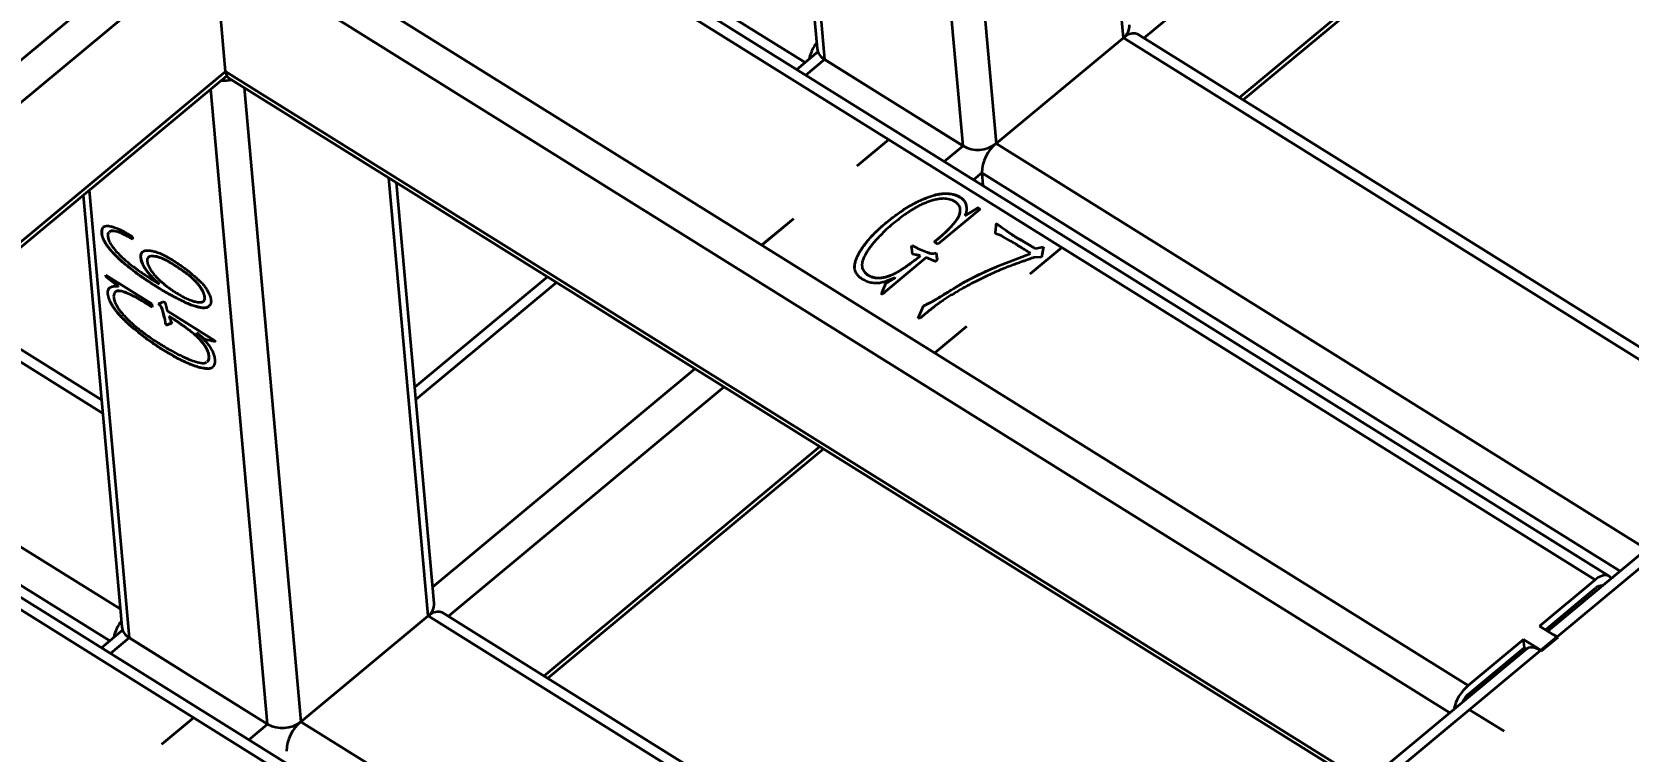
# Model space of a CAD drawing. Header units: millimetres. Extents: x 0 to 14850, y 0 to 10716.
# Drawn here: x 5433 to 7693, y 5154 to 6174 of the extents above; entities that cross this region are included whole.
import ezdxf

# ---------------------------------------------------------------- set-up
doc = ezdxf.new("R2010")
doc.units = ezdxf.units.MM
doc.header["$LTSCALE"] = 50
doc.layers.add('迈迪拼图', color=7, linetype='Continuous', lineweight=0)
doc.styles.add('SLDTEXTSTYLE4', font='SIMSUN.TTC')
doc.dimstyles.new('SLDDIMSTYLE0', dxfattribs={"dimtxt": 175, "dimasz": 175, "dimexe": 0, "dimexo": 0.0625, "dimgap": 43.75, "dimtad": 2, "dimlfac": 0.3, "dimrnd": 1e-09, "dimzin": 12, "dimdsep": 46, "dimtxsty": 'SLDTEXTSTYLE4', "dimsah": 1, "dimcen": 0.09, "dimadec": 0, "dimazin": 3, "dimtfac": 1, "dimtdec": 3, "dimtofl": 0, "dimtmove": 0, "dimatfit": 3, "dimfxl": 0, "dimfrac": 2, "dimtolj": 1, "dimtzin": 12, "dimarcsym": 0})

# ---------------------------------------------------------------- blocks, each defined once
blk = doc.blocks.new('_D')
at = {"layer": '迈迪拼图'}
for p, q in [((2446.4, 6897.1), (1201.3, 5860.7)), ((1235, 5888.8), (7482.3, 1989.1)), ((8693.7, 2997.4), (7448.5, 1961))]:
    blk.add_line(p, q, dxfattribs=at)
for points in [[(1235, 5888.8), (1349.4, 5785.7), (1377.9, 5831.4)], [(7482.3, 1989.1), (7367.9, 2092.3), (7339.4, 2046.6)]]:
    blk.add_solid(points, dxfattribs=at)
at = {"layer": '迈迪拼图', "insert": (4293.7, 4219.6), "char_height": 175, "attachment_point": 1, "rotation": 328.0268, "style": 'SLDTEXTSTYLE4'}
blk.add_mtext('2550', dxfattribs=at)

msp = doc.modelspace()

# ---------------------------------------------------------------- linework, layer by layer
at = {"color": 8, "linetype": 'Continuous', "lineweight": 35}
for p, q in [((6751.221, 6012.181), (6670.713, 6912.35)), ((6717.835, 6914.538), (6798.23, 6015.623)), ((6978.309, 6165.504), (6922.759, 6786.62)), ((6498.483, 6769.002), (6555.228, 6134.524)), ((7397.861, 6490.052), (7007.339, 6165.019)), ((6527.505, 6130.17), (6072.322, 6414.305)), ((7142.716, 6080.514), (7533.237, 6405.547)), ((5690.381, 6301.278), (4935.141, 5672.687)), ((7440.712, 5208.686), (5690.381, 6301.278)), ((7899.459, 5590.504), (6978.309, 6165.504)), ((6555.228, 6134.524), (6528.637, 6112.392)), ((5070.517, 5588.182), (5706.795, 6117.76)), ((5706.795, 6117.76), (7321.748, 5109.673)), ((5766.413, 5192.52), (5685.905, 6092.689)), ((5733.027, 6094.877), (5813.422, 5195.962)), ((6798.23, 6015.623), (7719.379, 5440.623)), ((6724.63, 5990.05), (6751.221, 6012.181)), ((6777.772, 5973.949), (6766.052, 5964.194)), ((7681.999, 5409.511), (6777.772, 5973.949)), ((5513.675, 5949.34), (5570.42, 5314.862)), ((5993.501, 5345.843), (5937.951, 5966.959)), ((6175.639, 5818.589), (5976.388, 5652.751)), ((5532.64, 5633.522), (5304.973, 5775.636)), ((6000.15, 5387.06), (6371.631, 5696.247)), ((6413.053, 5670.391), (6022.531, 5345.357)), ((5124.894, 5625.755), (5557.485, 5355.723)), ((5542.697, 5310.509), (5087.514, 5594.644)), ((6157.908, 5260.853), (6548.429, 5585.886)), ((7654.556, 5386.67), (7652.049, 5388.235)), ((6914.651, 4770.843), (5993.501, 5345.843)), ((5570.42, 5314.862), (5543.83, 5292.731)), ((7516.902, 5272.1), (7513.717, 5274.088)), ((7532.407, 5289.644), (7535.592, 5287.656)), ((5739.822, 5170.388), (5766.413, 5192.52)), ((5813.422, 5195.962), (6734.572, 4620.962))]:
    msp.add_line(p, q, dxfattribs=at)
at = {"color": 7, "linetype": 'Continuous', "lineweight": 35}
for p, q in [((6489.845, 6761.812), (6544.537, 6150.29)), ((7646.525, 5396.949), (5890.919, 6492.834)), ((7666.227, 5402.285), (5910.621, 6498.171)), ((4904.122, 5707.2), (5764.675, 6423.444)), ((7147.992, 6077.221), (7538.513, 6402.254)), ((5710.84, 6342.953), (7466.446, 5247.068)), ((5706.795, 6117.76), (5690.381, 6301.278)), ((6798.23, 6015.623), (6978.309, 6165.504)), ((7911.566, 5600.582), (6998.012, 6170.841)), ((6545.722, 6145.333), (6515.784, 6120.416)), ((6751.221, 6012.181), (6555.228, 6134.524)), ((6555.473, 6134.371), (6555.462, 6134.362)), ((6555.462, 6134.362), (6628.727, 6088.628)), ((6555.488, 6134.346), (6555.486, 6134.363)), ((5075.793, 5584.889), (5708.556, 6111.541)), ((5711.654, 6108.218), (7317.28, 5105.954)), ((8534.815, 6119.315), (7579.386, 5324.106)), ((8554.087, 6116.635), (7592.69, 5316.458)), ((6628.727, 6088.628), (6628.738, 6088.638)), ((6677.711, 6058.067), (6677.7, 6058.058)), ((6677.7, 6058.058), (6750.965, 6012.325)), ((6677.726, 6058.042), (6677.724, 6058.059)), ((6645.989, 6021.176), (6601.183, 5983.884)), ((6601.208, 5983.868), (6646.014, 6021.161)), ((6646.014, 6021.161), (6645.989, 6021.176)), ((6645.992, 6021.143), (6645.989, 6021.176)), ((6750.965, 6012.325), (6750.976, 6012.334)), ((6601.183, 5983.884), (6601.208, 5983.868)), ((6777.772, 5973.949), (6779.389, 5955.868)), ((6002.203, 5364.105), (5948.897, 5960.126)), ((5505.037, 5942.151), (5559.729, 5330.628)), ((6746.865, 5939.549), (6746.844, 5939.779)), ((6753.938, 5913.213), (6772.437, 5924.421)), ((6753.959, 5912.983), (6772.457, 5924.192)), ((6772.437, 5924.421), (6775.312, 5922.626)), ((6772.457, 5924.192), (6772.437, 5924.421)), ((6772.457, 5924.192), (6775.163, 5922.502)), ((6511.166, 5908.962), (6466.36, 5871.67)), ((6466.385, 5871.654), (6511.191, 5908.947)), ((6511.191, 5908.947), (6511.166, 5908.962)), ((6511.169, 5908.929), (6511.166, 5908.962)), ((6664.427, 5919.797), (6664.407, 5920.026)), ((6775.312, 5922.626), (6715.657, 5872.975)), ((6755.544, 5917.341), (6753.938, 5913.213)), ((6753.959, 5912.983), (6753.938, 5913.213)), ((6797.689, 5892.649), (6797.967, 5900.171)), ((6797.988, 5899.941), (6797.967, 5900.171)), ((6799.729, 5901.637), (6804.064, 5898.265)), ((6799.749, 5901.407), (6799.729, 5901.637)), ((6799.749, 5901.407), (6804.085, 5898.036)), ((5531.845, 5889.45), (5531.62, 5889.262)), ((5567.262, 5887.978), (5574.93, 5883.192)), ((5574.93, 5883.192), (5575.209, 5880.067)), ((6797.676, 5888.177), (6797.571, 5889.014)), ((6797.709, 5892.419), (6797.689, 5892.649)), ((6797.709, 5892.419), (6797.988, 5899.941)), ((6802.449, 5886.114), (6799.154, 5886.888)), ((6804.064, 5898.265), (6812.018, 5892.683)), ((6804.085, 5898.036), (6804.064, 5898.265)), ((6804.085, 5898.036), (6812.038, 5892.453)), ((6819.126, 5876.987), (6807.201, 5883.813)), ((6812.038, 5892.453), (6812.018, 5892.683)), ((6831.689, 5879.739), (6853.48, 5866.801)), ((6831.709, 5879.509), (6831.689, 5879.739)), ((6831.709, 5879.509), (6853.5, 5866.572)), ((6466.36, 5871.67), (6466.385, 5871.654)), ((6679.555, 5858.646), (6678.554, 5867.584)), ((6683.735, 5857.937), (6679.555, 5858.646)), ((6681.44, 5870.296), (6687.19, 5866.707)), ((6681.46, 5870.067), (6681.44, 5870.296)), ((6681.46, 5870.067), (6687.211, 5866.477)), ((6683.896, 5851.09), (6690.766, 5856.446)), ((6683.917, 5850.861), (6690.786, 5856.217)), ((6687.19, 5866.707), (6693.272, 5864.478)), ((6687.211, 5866.477), (6687.19, 5866.707)), ((6687.211, 5866.477), (6693.293, 5864.249)), ((6690.786, 5856.217), (6690.766, 5856.446)), ((6693.272, 5864.478), (6700.629, 5861.501)), ((6693.293, 5864.249), (6693.272, 5864.478)), ((6693.293, 5864.249), (6700.649, 5861.272)), ((6700.649, 5861.272), (6700.629, 5861.501)), ((6709.483, 5859.822), (6713.156, 5860.76)), ((6709.503, 5859.593), (6709.483, 5859.822)), ((6709.503, 5859.593), (6713.177, 5860.53)), ((6715.657, 5872.975), (6710.388, 5875.932)), ((6713.156, 5860.76), (6714.358, 5851.316)), ((6713.177, 5860.53), (6713.156, 5860.76)), ((6713.177, 5860.53), (6714.379, 5851.086)), ((6828.418, 5852.612), (6846.921, 5859.636)), ((6828.438, 5852.382), (6846.942, 5859.407)), ((6890.98, 5868.247), (6846.174, 5830.955)), ((6846.199, 5830.94), (6891.005, 5868.232)), ((6846.942, 5859.407), (6846.921, 5859.636)), ((6853.48, 5866.801), (6865.074, 5869.16)), ((6853.5, 5866.572), (6853.48, 5866.801)), ((6853.5, 5866.572), (6865.027, 5868.917)), ((6865.074, 5869.16), (6862.267, 5854.57)), ((6891.005, 5868.232), (6890.98, 5868.247)), ((6890.983, 5868.214), (6890.98, 5868.247)), ((5587.114, 5853.475), (5586.888, 5853.288)), ((5617.249, 5852.678), (5617.024, 5852.49)), ((6699.236, 5853.724), (6644.409, 5808.091)), ((6683.917, 5850.861), (6683.896, 5851.09)), ((6709.664, 5849.115), (6699.236, 5853.724)), ((6711.561, 5848.264), (6709.664, 5849.115)), ((6800.189, 5841.681), (6828.418, 5852.612)), ((6800.21, 5841.452), (6800.189, 5841.681)), ((6800.21, 5841.452), (6828.438, 5852.382)), ((6828.438, 5852.382), (6828.418, 5852.612)), ((6862.267, 5854.57), (6851.656, 5854.115)), ((5537.252, 5828.911), (5602.179, 5788.383)), ((5537.493, 5826.219), (5537.252, 5828.911)), ((5537.718, 5826.406), (5537.493, 5826.219)), ((5554.737, 5812.913), (5537.493, 5826.219)), ((5537.718, 5826.406), (5537.508, 5828.752)), ((5554.962, 5813.1), (5537.718, 5826.406)), ((5551.064, 5813.511), (5554.737, 5812.913)), ((5554.962, 5813.1), (5554.737, 5812.913)), ((5603.541, 5816.325), (5603.316, 5816.138)), ((5603.695, 5822.021), (5613.049, 5815.994)), ((5613.274, 5816.181), (5613.049, 5815.994)), ((6162.785, 5826.612), (5974.829, 5670.175)), ((6615.194, 5829.959), (6615.173, 5830.188)), ((6637.549, 5807.242), (6639.213, 5810.384)), ((6637.57, 5807.012), (6639.233, 5810.155)), ((6639.213, 5810.384), (6640.798, 5814.858)), ((6639.233, 5810.155), (6639.213, 5810.384)), ((6639.233, 5810.155), (6640.819, 5814.628)), ((6640.819, 5814.628), (6640.798, 5814.858)), ((6642.885, 5818.353), (6645.816, 5819.706)), ((6642.906, 5818.123), (6642.885, 5818.353)), ((6642.906, 5818.123), (6645.837, 5819.477)), ((6645.816, 5819.706), (6655.162, 5825.417)), ((6645.837, 5819.477), (6645.816, 5819.706)), ((6645.837, 5819.477), (6655.182, 5825.187)), ((6655.182, 5825.187), (6655.162, 5825.417)), ((6846.174, 5830.955), (6846.199, 5830.94)), ((5540.287, 5802.552), (5540.062, 5802.365)), ((5602.179, 5788.383), (5602.849, 5783.508)), ((5611.89, 5788.472), (5617.786, 5791.131)), ((5614.426, 5785.602), (5611.89, 5788.472)), ((5614.651, 5785.79), (5612.17, 5788.598)), ((5621.33, 5789.358), (5621.718, 5787.641)), ((5621.718, 5787.641), (5623.902, 5778.212)), ((5677.261, 5798.898), (5677.036, 5798.71)), ((6637.57, 5807.012), (6637.549, 5807.242)), ((6699.711, 5787.679), (6707.792, 5791.613)), ((6699.732, 5787.45), (6699.711, 5787.679)), ((6699.732, 5787.45), (6707.813, 5791.384)), ((6707.813, 5791.384), (6707.792, 5791.613)), ((5530.969, 5652.2), (5317.081, 5785.714)), ((5614.651, 5785.79), (5614.426, 5785.602)), ((5618.047, 5778.178), (5617.822, 5777.991)), ((5619.552, 5771.387), (5617.822, 5777.991)), ((5619.777, 5771.574), (5618.047, 5778.178)), ((5619.777, 5771.574), (5619.552, 5771.387)), ((5621.143, 5765.969), (5619.552, 5771.387)), ((5621.368, 5766.156), (5619.777, 5771.574)), ((5621.368, 5766.156), (5621.143, 5765.969)), ((5621.624, 5760.584), (5621.143, 5765.969)), ((5621.849, 5760.772), (5621.368, 5766.156)), ((5623.902, 5778.212), (5683.575, 5740.963)), ((5626.606, 5770.921), (5626.381, 5770.733)), ((5633.608, 5766.003), (5626.381, 5770.733)), ((5633.833, 5766.19), (5626.606, 5770.921)), ((5628.968, 5764.662), (5630.629, 5761.083)), ((5633.833, 5766.19), (5633.608, 5766.003)), ((6687.503, 5767.746), (6695.458, 5785.536)), ((6690.052, 5767.438), (6687.503, 5767.746)), ((6687.62, 5767.732), (6695.479, 5785.306)), ((6699.511, 5775.31), (6690.052, 5767.438)), ((6695.479, 5785.306), (6695.458, 5785.536)), ((6784.071, 4518.547), (4816.057, 5747.021)), ((5621.849, 5760.772), (5621.624, 5760.584)), ((5630.629, 5761.083), (5624.979, 5758.679)), ((5625.204, 5758.866), (5624.979, 5758.679)), ((5630.593, 5761.16), (5625.204, 5758.866)), ((5666.319, 5746.978), (5666.094, 5746.791)), ((5674.839, 5740.077), (5666.094, 5746.791)), ((5675.064, 5740.264), (5666.319, 5746.978)), ((6756.157, 5756.033), (6711.351, 5718.741)), ((6711.376, 5718.726), (6756.182, 5756.018)), ((6756.182, 5756.018), (6756.157, 5756.033)), ((6756.16, 5756), (6756.157, 5756.033)), ((6771.473, 4508.775), (4796.355, 5741.684)), ((5596.308, 5737.925), (5596.083, 5737.738)), ((5675.064, 5740.264), (5674.839, 5740.077)), ((5677.28, 5737.894), (5674.839, 5740.077)), ((5677.505, 5738.081), (5675.064, 5740.264)), ((5677.505, 5738.081), (5677.28, 5737.894)), ((5680.989, 5736.973), (5680.764, 5736.786)), ((5684.665, 5736.265), (5680.764, 5736.786)), ((5684.89, 5736.453), (5680.989, 5736.973)), ((5684.89, 5736.453), (5684.665, 5736.265)), ((5687.688, 5735.446), (5684.665, 5736.265)), ((5687.913, 5735.633), (5684.89, 5736.453)), ((5687.913, 5735.633), (5687.688, 5735.446)), ((5683.594, 5713.097), (5683.369, 5712.909)), ((6711.351, 5718.741), (6711.376, 5718.726)), ((6163.184, 5257.559), (6553.705, 5582.592)), ((7646.525, 5396.949), (7567.74, 5331.376)), ((7576.201, 5326.094), (7647.551, 5385.479)), ((5813.422, 5195.962), (5993.501, 5345.843)), ((6926.759, 4780.92), (6013.204, 5351.18)), ((5560.914, 5325.671), (5530.976, 5300.754)), ((5766.413, 5192.52), (5570.42, 5314.862)), ((5570.665, 5314.71), (5570.654, 5314.7)), ((5570.654, 5314.7), (5643.919, 5268.967)), ((5570.68, 5314.684), (5570.678, 5314.702)), ((7545.231, 5312.641), (7466.446, 5247.068)), ((7545.231, 5312.641), (7569.73, 5297.348)), ((7546.256, 5301.171), (7545.231, 5312.641)), ((7592.24, 5316.083), (7567.74, 5331.376)), ((7569.73, 5297.348), (7592.24, 5316.083)), ((7570.504, 5296.209), (7593.915, 5315.693)), ((7592.388, 5314.422), (7592.24, 5316.083)), ((7593.915, 5315.693), (7592.69, 5316.458)), ((7550.007, 5299.654), (6689.454, 4583.41)), ((7569.279, 5296.973), (6708.726, 4580.73)), ((7467.472, 5235.598), (7546.256, 5301.171)), ((7546.256, 5301.171), (7549.441, 5299.183)), ((7569.279, 5296.973), (7570.504, 5296.209)), ((7569.792, 5296.653), (7569.73, 5297.348)), ((5643.919, 5268.967), (5643.93, 5268.976)), ((5692.904, 5238.406), (5692.892, 5238.397)), ((5692.892, 5238.397), (5766.157, 5192.663)), ((5692.918, 5238.381), (5692.916, 5238.398)), ((5661.181, 5201.514), (5616.375, 5164.222)), ((5616.4, 5164.207), (5661.206, 5201.499)), ((5661.206, 5201.499), (5661.181, 5201.514)), ((5661.184, 5201.481), (5661.181, 5201.514)), ((7468.691, 5212.896), (7468.669, 5212.878)), ((7468.669, 5212.878), (7517.434, 5182.437)), ((7517.457, 5182.456), (7468.691, 5212.896)), ((7468.694, 5212.862), (7468.691, 5212.896)), ((5766.157, 5192.663), (5766.168, 5192.673)), ((7517.434, 5182.437), (7517.457, 5182.456)), ((5616.375, 5164.222), (5616.4, 5164.207))]:
    msp.add_line(p, q, dxfattribs=at)
at = {"color": 7, "linetype": 'Continuous', "lineweight": 35, "flags": 128}
for points in [[(6978.309, 6165.504), (6982.74, 6168.719), (6987.08, 6170.928), (6991.161, 6172.047), (6994.827, 6172.033), (6997.937, 6170.887), (6998.012, 6170.841)], [(7669.325, 5398.963), (7668.588, 5400.097), (7666.153, 5402.331), (7663.043, 5403.478), (7659.377, 5403.491), (7655.295, 5402.372), (7650.956, 5400.163), (7646.525, 5396.949)], [(5993.501, 5345.843), (5997.932, 5349.057), (6002.272, 5351.266), (6006.353, 5352.386), (6010.019, 5352.372), (6013.129, 5351.226), (6013.204, 5351.18)], [(7592.69, 5316.458), (7588.854, 5318.581), (7586.769, 5319.498)], [(7550.007, 5299.654), (7550.215, 5299.821), (7552.463, 5301.035), (7555.183, 5301.575), (7558.307, 5301.427), (7561.756, 5300.594), (7565.444, 5299.097), (7569.279, 5296.973)]]:
    msp.add_lwpolyline(points, dxfattribs=at)
at = {"color": 7, "linetype": 'Continuous', "lineweight": 35}
for centre, radius, start, end in [((6965.582, 6182.773), 21.452, 306.390451, 2.65515), ((6590.402, 6123.247), 58.328, 143.004415, 168.412351), ((6565.533, 6153.02), 21.173, 187.408317, 240.874839), ((5704.938, 6150.331), 45.668, 264.48199, 283.246038), ((5718.721, 6117.825), 11.926, 180.31537, 233.661139), ((6772.151, 6049.063), 42.407, 240.426112, 307.950004), ((6833.41, 5972.495), 55.657, 129.203712, 178.503406), ((7654.684, 5379.217), 9.492, 77.518519, 138.721875), ((5980.774, 5363.111), 21.452, 306.390451, 2.65515), ((5605.594, 5303.586), 58.328, 143.004415, 168.412351), ((5580.726, 5333.358), 21.173, 187.408317, 240.874839), ((7505.284, 5201.236), 60.075, 130.277976, 168.240458), ((7487.839, 5212.019), 31.158, 130.819744, 157.470445), ((5787.343, 5229.402), 42.407, 240.426112, 307.950004), ((5848.602, 5152.833), 55.657, 129.203712, 178.503406)]:
    msp.add_arc(centre, radius, start, end, dxfattribs=at)
for points, knots in [([(6741.031, 5932.148), (6739.904, 5932.851), (6737.716, 5934.214), (6733.987, 5935.764), (6730.031, 5936.781), (6725.843, 5937.379), (6721.33, 5937.407), (6716.484, 5936.89), (6711.304, 5935.771), (6705.868, 5934.186), (6700.34, 5932.197), (6694.858, 5929.991), (6689.626, 5927.479), (6683.002, 5923.912), (6675.286, 5919.295), (6666.962, 5913.427), (6659.212, 5907.566), (6654.338, 5903.557), (6651.908, 5901.557)], [0, 0, 0, 0, 0.04295326, 0.0833737, 0.12325754, 0.16289483, 0.20439474, 0.24981156, 0.29920065, 0.35380566, 0.41125391, 0.46874835, 0.52579884, 0.58290836, 0.69435175, 0.79876645, 0.89966587, 1, 1, 1, 1]), ([(6664.407, 5920.026), (6667.421, 5921.984), (6673.635, 5926.019), (6681.971, 5930.688), (6689.046, 5934.285), (6694.549, 5936.816), (6700.229, 5939.044), (6705.921, 5941.029), (6711.434, 5942.708), (6716.654, 5943.907), (6721.47, 5944.598), (6725.855, 5944.823), (6729.749, 5944.681), (6733.162, 5944.447), (6736.061, 5943.984), (6739.273, 5943.195), (6742.864, 5941.799), (6745.491, 5940.466), (6746.844, 5939.779)], [0, 0, 0, 0, 0.1268755, 0.26150967, 0.33022947, 0.39832941, 0.46635617, 0.53369075, 0.59775723, 0.65546735, 0.70742019, 0.75440679, 0.79664377, 0.83377544, 0.86579922, 0.89355325, 0.94516293, 1, 1, 1, 1]), ([(6664.427, 5919.797), (6667.442, 5921.755), (6673.656, 5925.79), (6681.992, 5930.459), (6689.067, 5934.055), (6694.569, 5936.587), (6700.25, 5938.815), (6705.942, 5940.799), (6711.455, 5942.479), (6716.675, 5943.677), (6721.491, 5944.369), (6725.876, 5944.594), (6729.769, 5944.452), (6733.183, 5944.217), (6736.081, 5943.755), (6739.293, 5942.966), (6742.884, 5941.57), (6745.511, 5940.236), (6746.865, 5939.549)], [0, 0, 0, 0, 0.1268755, 0.26150967, 0.33022947, 0.39832941, 0.46635617, 0.53369075, 0.59775723, 0.65546735, 0.70742019, 0.75440679, 0.79664377, 0.83377544, 0.86579922, 0.89355325, 0.94516293, 1, 1, 1, 1]), ([(6710.388, 5875.932), (6711.42, 5876.792), (6713.657, 5878.658), (6717.189, 5881.568), (6720.847, 5884.733), (6723.961, 5887.463), (6726.472, 5889.837), (6728.567, 5891.887), (6730.858, 5894.238), (6734.192, 5897.558), (6737.954, 5901.703), (6741.929, 5906.469), (6744.823, 5911.241), (6746.451, 5915.31), (6747.249, 5918.594), (6747.411, 5920.924), (6747.276, 5923.093), (6746.566, 5925.784), (6744.679, 5928.97), (6742.27, 5931.069), (6741.031, 5932.148)], [0, 0, 0, 0, 0.05137699, 0.11140695, 0.17469102, 0.23746232, 0.27106228, 0.30959669, 0.35253922, 0.40091682, 0.4948374, 0.57650515, 0.65226688, 0.7306303, 0.76933133, 0.80506167, 0.8383336, 0.87002528, 0.93317981, 1, 1, 1, 1]), ([(6746.844, 5939.779), (6747.612, 5939.278), (6749.11, 5938.302), (6750.987, 5936.625), (6752.575, 5934.879), (6754.309, 5932.389), (6755.645, 5928.874), (6756.132, 5925.173), (6756.006, 5922.244), (6755.996, 5920.324), (6755.812, 5918.725), (6755.626, 5917.767), (6755.544, 5917.341)], [0, 0, 0, 0, 0.09357054, 0.1825143, 0.2690925, 0.35430461, 0.52846014, 0.71500003, 0.80627002, 0.88354456, 0.94813655, 1, 1, 1, 1]), ([(6746.865, 5939.549), (6749.009, 5937.932), (6753.3, 5934.695), (6755.628, 5929.605), (6755.763, 5926.672), (6755.792, 5926.029)], [0, 0, 0, 0, 0.43825618, 0.87688496, 1, 1, 1, 1]), ([(6611.538, 5821.578), (6609.89, 5822.504), (6606.606, 5824.351), (6602.834, 5827.936), (6599.991, 5831.834), (6598.441, 5835.329), (6597.814, 5838.277), (6597.645, 5840.686), (6597.811, 5843.291), (6598.317, 5846.099), (6599.144, 5849.11), (6600.315, 5852.366), (6601.8, 5855.869), (6603.705, 5859.596), (6605.841, 5863.512), (6608.471, 5867.546), (6611.414, 5871.697), (6615.767, 5877.252), (6621.369, 5883.856), (6628.654, 5891.191), (6636.345, 5898.264), (6644.748, 5905.457), (6654.058, 5912.878), (6660.905, 5917.608), (6664.407, 5920.026)], [0, 0, 0, 0, 0.0403002, 0.08035589, 0.1194723, 0.15735705, 0.17675854, 0.19754225, 0.22012137, 0.24424942, 0.27049177, 0.29895608, 0.33040396, 0.36410791, 0.40024635, 0.43762732, 0.47738624, 0.51863216, 0.59947935, 0.67349709, 0.74692892, 0.82693022, 0.91150208, 1, 1, 1, 1]), ([(6597.774, 5839.318), (6597.902, 5841.702), (6598.204, 5847.306), (6601.82, 5855.924), (6606.756, 5865.055), (6615.209, 5876.705), (6627.716, 5890.489), (6645, 5905.867), (6657.952, 5915.154), (6664.427, 5919.797)], [0, 0, 0, 0, 0.07598051, 0.17860646, 0.2812826, 0.38397374, 0.58926835, 0.79465037, 1, 1, 1, 1]), ([(6651.908, 5901.557), (6648.763, 5898.862), (6642.25, 5893.28), (6634.741, 5885.854), (6628.878, 5879.716), (6624.878, 5875.207), (6621.327, 5870.871), (6618.314, 5866.707), (6615.749, 5862.786), (6613.447, 5859.232), (6611.693, 5855.983), (6610.278, 5853.061), (6609.283, 5850.374), (6608.466, 5847.884), (6608.162, 5845.528), (6608.049, 5842.676), (6608.44, 5839.423), (6609.737, 5835.899), (6611.912, 5832.752), (6614.065, 5831.059), (6615.173, 5830.188)], [0, 0, 0, 0, 0.12772602, 0.26455709, 0.33323675, 0.39828192, 0.45892292, 0.51622175, 0.56913463, 0.61693323, 0.65912117, 0.6964719, 0.73007193, 0.76120722, 0.79039145, 0.81747753, 0.86728566, 0.91198502, 0.95473253, 1, 1, 1, 1]), ([(6710.409, 5875.702), (6715.443, 5879.88), (6725.511, 5888.234), (6736.643, 5899.554), (6744.082, 5909.189), (6747.201, 5915.957), (6747.213, 5920.142), (6747.218, 5921.626)], [0, 0, 0, 0, 0.3055083, 0.61096709, 0.76360374, 0.91617318, 1, 1, 1, 1]), ([(6797.967, 5900.171), (6798.015, 5900.487), (6798.088, 5900.971), (6798.292, 5901.658), (6799.041, 5901.838), (6799.462, 5901.715), (6799.729, 5901.637)], [0, 0, 0, 0, 0.394239522, 0.603420152, 0.748290087, 1, 1, 1, 1]), ([(6797.988, 5899.941), (6798.036, 5900.258), (6798.109, 5900.742), (6798.312, 5901.429), (6799.062, 5901.608), (6799.482, 5901.485), (6799.749, 5901.407)], [0, 0, 0, 0, 0.394239522, 0.603420152, 0.748290087, 1, 1, 1, 1]), ([(5531.62, 5889.262), (5531.619, 5890.357), (5531.616, 5892.425), (5532.224, 5894.895), (5533.157, 5896.759), (5534.625, 5897.78), (5536.303, 5898.254), (5537.824, 5898.709), (5539.395, 5898.833), (5540.949, 5898.824), (5542.699, 5898.527), (5544.688, 5898.081), (5547.048, 5897.345), (5549.637, 5896.444), (5552.25, 5895.482), (5554.68, 5894.534), (5556.828, 5893.633), (5559.428, 5892.457), (5562.863, 5890.682), (5565.712, 5888.931), (5567.262, 5887.978)], [0, 0, 0, 0, 0.07544704, 0.14257396, 0.20257603, 0.25720459, 0.30816371, 0.3550904, 0.39674617, 0.43532731, 0.47497075, 0.52048727, 0.57245558, 0.63126868, 0.68967415, 0.74176225, 0.7875688, 0.82643829, 0.90554812, 1, 1, 1, 1]), ([(5603.316, 5816.138), (5601.62, 5817.234), (5598.43, 5819.297), (5593.941, 5822.259), (5590.065, 5824.845), (5585.602, 5827.986), (5580.108, 5832.005), (5573.378, 5837.116), (5566.605, 5842.449), (5561.142, 5847.013), (5556.94, 5850.794), (5553.711, 5853.868), (5550.367, 5857.311), (5546.908, 5860.899), (5543.627, 5864.643), (5540.634, 5868.332), (5538.063, 5871.918), (5535.844, 5875.422), (5534.093, 5878.907), (5532.763, 5882.407), (5531.922, 5885.917), (5531.723, 5888.119), (5531.62, 5889.262)], [0, 0, 0, 0, 0.06057988, 0.11397909, 0.16020719, 0.19889158, 0.27311004, 0.35623968, 0.43945771, 0.51587145, 0.55323532, 0.59318539, 0.63562756, 0.68070075, 0.72536629, 0.76652792, 0.80547334, 0.84218112, 0.87821341, 0.91598541, 0.9563641, 1, 1, 1, 1]), ([(5531.845, 5889.45), (5531.776, 5891.347), (5531.684, 5893.896), (5532.865, 5895.282), (5533.168, 5895.637)], [0, 0, 0, 0, 0.74433226, 1, 1, 1, 1]), ([(5603.541, 5816.325), (5601.845, 5817.421), (5598.655, 5819.484), (5594.167, 5822.446), (5590.29, 5825.032), (5585.827, 5828.173), (5580.333, 5832.192), (5573.603, 5837.304), (5566.83, 5842.637), (5561.367, 5847.2), (5557.165, 5850.982), (5553.937, 5854.055), (5550.592, 5857.498), (5547.133, 5861.087), (5543.852, 5864.83), (5540.859, 5868.52), (5538.289, 5872.106), (5536.069, 5875.609), (5534.318, 5879.094), (5532.988, 5882.594), (5532.147, 5886.104), (5531.948, 5888.306), (5531.845, 5889.45)], [0, 0, 0, 0, 0.06057988, 0.11397909, 0.16020719, 0.19889158, 0.27311004, 0.35623968, 0.43945771, 0.51587145, 0.55323532, 0.59318539, 0.63562756, 0.68070075, 0.72536629, 0.76652792, 0.80547334, 0.84218112, 0.87821341, 0.91598541, 0.9563641, 1, 1, 1, 1]), ([(5541.403, 5888.994), (5541.14, 5888.778), (5539.949, 5887.796), (5539.901, 5883.914), (5541.103, 5878.318), (5544.298, 5871.894), (5549.061, 5865.943), (5554.845, 5859.308), (5562.018, 5852.433), (5573.025, 5843.168), (5586.995, 5832.871), (5598.128, 5825.638), (5603.695, 5822.021)], [0, 0, 0, 0, 0.01972911, 0.08946072, 0.15936776, 0.22890779, 0.29893634, 0.36904352, 0.47414471, 0.57931273, 0.78964012, 1, 1, 1, 1]), ([(5575.209, 5880.067), (5571.982, 5881.718), (5565.53, 5885.02), (5555.779, 5889.985), (5548.311, 5891.619), (5543.577, 5891.413), (5542.407, 5890.043), (5542.031, 5889.602)], [0, 0, 0, 0, 0.26150768, 0.52289456, 0.78368205, 0.93040365, 1, 1, 1, 1]), ([(5575.434, 5880.254), (5572.207, 5881.906), (5565.755, 5885.208), (5556.004, 5890.172), (5548.537, 5891.807), (5543.802, 5891.6), (5542.633, 5890.23), (5542.256, 5889.79)], [0, 0, 0, 0, 0.26150768, 0.52289456, 0.78368205, 0.93040365, 1, 1, 1, 1]), ([(6797.734, 5887.775), (6797.629, 5887.971), (6797.357, 5888.48), (6797.368, 5889.528), (6797.386, 5890.949), (6797.58, 5892.039), (6797.689, 5892.649)], [0, 0, 0, 0, 0.13050209, 0.33666025, 0.62890443, 1, 1, 1, 1]), ([(6797.416, 5890.253), (6797.422, 5890.366), (6797.472, 5891.087), (6797.601, 5891.81), (6797.709, 5892.419)], [0.56, 0.56, 0.56, 0.56, 0.628904427, 1, 1, 1, 1]), ([(6799.154, 5886.888), (6798.813, 5887.019), (6798.241, 5887.237), (6797.88, 5887.62), (6797.734, 5887.775)], [0, 0, 0, 0, 0.59771205, 1, 1, 1, 1]), ([(6807.201, 5883.813), (6806.344, 5884.33), (6804.874, 5885.218), (6803.163, 5885.85), (6802.449, 5886.114)], [0, 0, 0, 0, 0.5823994, 1, 1, 1, 1]), ([(6812.018, 5892.683), (6813.864, 5891.342), (6817.365, 5888.798), (6822.509, 5885.304), (6827.187, 5882.298), (6830.262, 5880.55), (6831.689, 5879.739)], [0, 0, 0, 0, 0.29488248, 0.55938563, 0.79549287, 1, 1, 1, 1]), ([(6812.038, 5892.453), (6813.884, 5891.112), (6817.385, 5888.568), (6822.53, 5885.074), (6827.208, 5882.068), (6830.282, 5880.32), (6831.709, 5879.509)], [0, 0, 0, 0, 0.29488248, 0.55938563, 0.79549287, 1, 1, 1, 1]), ([(5586.888, 5853.288), (5586.828, 5854.597), (5586.714, 5857.085), (5587.492, 5860.107), (5589.32, 5862.199), (5591.596, 5863.301), (5593.904, 5863.886), (5596.048, 5864.041), (5598.496, 5863.97), (5602.193, 5863.534), (5607.286, 5862.374), (5612.794, 5860.395), (5617.506, 5858.211), (5621.315, 5856.327), (5625.406, 5854.035), (5631.145, 5850.605), (5638.334, 5846.044), (5644.074, 5842.114), (5646.881, 5840.192)], [0, 0, 0, 0, 0.05681621, 0.10791822, 0.16114443, 0.22286551, 0.25764914, 0.29508594, 0.33506847, 0.37883962, 0.46959613, 0.56215881, 0.61071178, 0.6617366, 0.7161831, 0.77377262, 0.88936728, 1, 1, 1, 1]), ([(5587.114, 5853.475), (5586.966, 5855.475), (5586.749, 5858.426), (5588.091, 5859.99), (5588.524, 5860.494)], [0, 0, 0, 0, 0.677744733, 1, 1, 1, 1]), ([(5617.024, 5852.49), (5614.892, 5853.247), (5610.655, 5854.749), (5605.809, 5855.591), (5602.387, 5855.708), (5600.179, 5855.577), (5598.482, 5854.988), (5597.184, 5854.123), (5596.311, 5852.941), (5595.738, 5851.562), (5595.552, 5849.89), (5595.655, 5848.632), (5595.707, 5848.003)], [0, 0, 0, 0, 0.20760949, 0.41251734, 0.5094188, 0.59716945, 0.67644568, 0.74802617, 0.8141024, 0.87719158, 0.93851536, 1, 1, 1, 1]), ([(5617.249, 5852.678), (5614.37, 5853.675), (5608.614, 5855.668), (5602.366, 5856.006), (5598.703, 5855.56), (5598.016, 5854.622), (5597.961, 5854.546)], [0, 0, 0, 0, 0.38937381, 0.77856373, 0.98220286, 1, 1, 1, 1]), ([(6678.554, 5867.584), (6678.406, 5868.091), (6678.183, 5868.854), (6678.509, 5869.92), (6679.295, 5870.23), (6679.913, 5870.47), (6680.673, 5870.478), (6681.157, 5870.363), (6681.44, 5870.296)], [0, 0, 0, 0, 0.35048388, 0.52708431, 0.64707983, 0.75078317, 0.85477418, 1, 1, 1, 1]), ([(6678.366, 5868.413), (6678.352, 5868.473), (6678.298, 5868.702), (6678.36, 5869.103), (6678.546, 5869.647), (6679.22, 5869.973), (6679.924, 5870.251), (6680.735, 5870.24), (6681.218, 5870.125), (6681.46, 5870.067)], [0, 0, 0, 0, 0.05326978, 0.20253411, 0.34798941, 0.50864708, 0.67302888, 0.83636909, 1, 1, 1, 1]), ([(6690.766, 5856.446), (6689.925, 5856.647), (6688.414, 5857.007), (6686.372, 5857.402), (6684.886, 5857.734), (6684.059, 5857.88), (6683.735, 5857.937)], [0, 0, 0, 0, 0.36279874, 0.65247481, 0.86399134, 1, 1, 1, 1]), ([(6700.629, 5861.501), (6701.135, 5861.28), (6702.467, 5860.699), (6704.841, 5860.137), (6707.288, 5859.565), (6708.866, 5859.75), (6709.483, 5859.822)], [0, 0, 0, 0, 0.1914671, 0.50341413, 0.80585116, 1, 1, 1, 1]), ([(6700.649, 5861.272), (6701.156, 5861.051), (6702.488, 5860.469), (6704.861, 5859.908), (6707.309, 5859.336), (6708.886, 5859.52), (6709.503, 5859.593)], [0, 0, 0, 0, 0.1914671, 0.50341413, 0.80585116, 1, 1, 1, 1]), ([(6846.921, 5859.636), (6845.253, 5860.712), (6842.056, 5862.773), (6837.465, 5865.691), (6833.28, 5868.292), (6829.579, 5870.606), (6826.333, 5872.627), (6823.561, 5874.37), (6821.217, 5875.798), (6819.766, 5876.623), (6819.126, 5876.987)], [0, 0, 0, 0, 0.18263388, 0.34993035, 0.49934346, 0.63343215, 0.74964235, 0.84925108, 0.93354508, 1, 1, 1, 1]), ([(5613.049, 5815.994), (5611.327, 5817.593), (5608.216, 5820.482), (5603.906, 5824.623), (5600.212, 5828.589), (5596.736, 5832.646), (5593.511, 5837.177), (5591.072, 5841.223), (5589.307, 5844.703), (5588.299, 5847.47), (5587.398, 5850.399), (5587.064, 5852.296), (5586.888, 5853.288)], [0, 0, 0, 0, 0.146373555, 0.264572102, 0.369373148, 0.476320974, 0.587510879, 0.707981416, 0.772647782, 0.842123793, 0.917418966, 1, 1, 1, 1]), ([(5613.274, 5816.181), (5611.552, 5817.78), (5608.441, 5820.67), (5604.131, 5824.811), (5600.437, 5828.776), (5596.961, 5832.833), (5593.736, 5837.364), (5591.297, 5841.411), (5589.532, 5844.891), (5588.524, 5847.657), (5587.623, 5850.586), (5587.289, 5852.483), (5587.114, 5853.475)], [0, 0, 0, 0, 0.146373555, 0.264572102, 0.369373148, 0.476320974, 0.587510879, 0.707981416, 0.772647782, 0.842123793, 0.917418966, 1, 1, 1, 1]), ([(5595.707, 5848.003), (5595.903, 5847.153), (5596.298, 5845.442), (5597.371, 5842.661), (5598.837, 5839.735), (5601.223, 5835.759), (5604.603, 5831.01), (5608.351, 5826.563), (5611.606, 5823.341), (5614.365, 5820.713), (5617.524, 5817.996), (5621.031, 5815.068), (5624.868, 5812.09), (5628.997, 5809.07), (5633.393, 5806.084), (5636.406, 5804.164), (5637.958, 5803.175)], [0, 0, 0, 0, 0.05024828, 0.1011799, 0.15275603, 0.20743151, 0.31473057, 0.4129853, 0.46392194, 0.5212138, 0.58599452, 0.65733684, 0.73510874, 0.81801555, 0.9062259, 1, 1, 1, 1]), ([(5677.036, 5798.71), (5676.88, 5799.578), (5676.567, 5801.316), (5675.451, 5804.263), (5673.838, 5807.408), (5671.791, 5810.704), (5669.445, 5814.038), (5666.825, 5817.276), (5664.018, 5820.363), (5659.954, 5824.273), (5654.446, 5828.997), (5647.422, 5834.075), (5640.08, 5839.092), (5632.537, 5844.131), (5624.759, 5848.91), (5619.65, 5851.275), (5617.024, 5852.49)], [0, 0, 0, 0, 0.03875383, 0.07767505, 0.11890527, 0.1626867, 0.20806601, 0.25319468, 0.29840604, 0.34440896, 0.4408668, 0.5453799, 0.65506419, 0.76614316, 0.87979486, 1, 1, 1, 1]), ([(5677.261, 5798.898), (5677.105, 5799.765), (5676.792, 5801.503), (5675.676, 5804.451), (5674.063, 5807.596), (5672.016, 5810.892), (5669.67, 5814.226), (5667.05, 5817.463), (5664.243, 5820.55), (5660.179, 5824.46), (5654.671, 5829.184), (5647.647, 5834.262), (5640.305, 5839.279), (5632.762, 5844.319), (5624.984, 5849.097), (5619.875, 5851.462), (5617.249, 5852.678)], [0, 0, 0, 0, 0.03875383, 0.07767505, 0.11890527, 0.1626867, 0.20806601, 0.25319468, 0.29840604, 0.34440896, 0.4408668, 0.5453799, 0.65506419, 0.76614316, 0.87979486, 1, 1, 1, 1]), ([(5646.881, 5840.192), (5648.346, 5839.08), (5651.384, 5836.774), (5656.081, 5832.977), (5661.082, 5828.78), (5666.218, 5824.348), (5671.137, 5819.873), (5675.384, 5815.335), (5678.793, 5810.951), (5681.204, 5806.805), (5682.888, 5803.165), (5684.28, 5799.995), (5685.273, 5797.352), (5685.588, 5795.866), (5685.729, 5795.198)], [0, 0, 0, 0, 0.09253422, 0.19191393, 0.29829382, 0.41179999, 0.52140916, 0.61651111, 0.70103706, 0.77753295, 0.84749941, 0.90715804, 0.95828574, 1, 1, 1, 1]), ([(6608.227, 5842.118), (6608.217, 5842.007), (6607.995, 5839.661), (6609.564, 5835.045), (6613.318, 5831.653), (6615.194, 5829.959)], [0, 0, 0, 0, 0.02429166, 0.51262625, 1, 1, 1, 1]), ([(6615.173, 5830.188), (6616.27, 5829.46), (6618.487, 5827.988), (6622.534, 5826.428), (6627.018, 5825.36), (6631.998, 5825.117), (6637.379, 5825.527), (6643.032, 5826.812), (6648.822, 5828.742), (6654.476, 5831.339), (6659.918, 5834.364), (6665.087, 5837.621), (6669.925, 5840.916), (6674.596, 5844.142), (6679.215, 5847.516), (6682.287, 5849.862), (6683.896, 5851.09)], [0, 0, 0, 0, 0.055928467, 0.112961375, 0.170790805, 0.230883143, 0.295405614, 0.367083072, 0.443442521, 0.523306907, 0.605293216, 0.68746741, 0.76684431, 0.841354643, 0.916892753, 1, 1, 1, 1]), ([(6615.194, 5829.959), (6616.291, 5829.23), (6618.507, 5827.759), (6622.555, 5826.198), (6627.038, 5825.13), (6632.019, 5824.888), (6637.4, 5825.298), (6643.053, 5826.583), (6648.842, 5828.513), (6654.496, 5831.109), (6659.938, 5834.135), (6665.108, 5837.391), (6669.945, 5840.687), (6674.616, 5843.912), (6679.236, 5847.287), (6682.308, 5849.632), (6683.917, 5850.861)], [0, 0, 0, 0, 0.055928467, 0.112961375, 0.170790805, 0.230883143, 0.295405614, 0.367083072, 0.443442521, 0.523306907, 0.605293216, 0.68746741, 0.76684431, 0.841354643, 0.916892753, 1, 1, 1, 1]), ([(6851.656, 5854.115), (6850.822, 5853.795), (6849.29, 5853.207), (6847.163, 5852.446), (6845.457, 5851.789), (6844.183, 5851.32), (6843.109, 5850.932), (6841.988, 5850.527), (6840.517, 5849.961), (6838.653, 5849.298), (6836.445, 5848.477), (6833.847, 5847.584), (6830.902, 5846.52), (6826.577, 5844.937), (6821.13, 5842.977), (6814.919, 5840.651), (6809.266, 5838.423), (6802.315, 5835.6), (6793.762, 5831.875), (6783.182, 5826.983), (6771.927, 5821.421), (6759.968, 5815.26), (6747.614, 5808.568), (6737.521, 5802.538), (6729.72, 5797.598), (6724.141, 5794.045), (6719.047, 5790.482), (6714.269, 5787.102), (6709.929, 5783.837), (6706.021, 5780.796), (6702.567, 5777.994), (6700.491, 5776.171), (6699.511, 5775.31)], [0, 0, 0, 0, 0.01508386, 0.02768174, 0.03793309, 0.04594048, 0.05053105, 0.05712343, 0.06595943, 0.07714237, 0.09032713, 0.10562025, 0.12315488, 0.14293202, 0.18307321, 0.22041902, 0.25463568, 0.28583141, 0.34759569, 0.41368956, 0.48575795, 0.56442857, 0.64713824, 0.73097713, 0.77216581, 0.8116825, 0.84892734, 0.88453041, 0.91770125, 0.94821059, 0.9755488, 1, 1, 1, 1]), ([(6707.792, 5791.613), (6709.35, 5792.54), (6712.668, 5794.516), (6717.877, 5797.752), (6723.764, 5801.319), (6729.936, 5805.205), (6736.041, 5808.977), (6741.555, 5812.398), (6746.293, 5815.248), (6750.48, 5817.76), (6754.786, 5820.179), (6759.863, 5822.81), (6765.91, 5825.897), (6772.756, 5829.268), (6779.885, 5832.742), (6786.976, 5835.957), (6793.644, 5838.983), (6798.056, 5840.802), (6800.189, 5841.681)], [0, 0, 0, 0, 0.05224267, 0.11132286, 0.17780527, 0.25113164, 0.32318671, 0.38572219, 0.43923257, 0.4828056, 0.52662484, 0.5805017, 0.64478315, 0.71865299, 0.79546657, 0.86789078, 0.93610306, 1, 1, 1, 1]), ([(6707.813, 5791.384), (6709.37, 5792.311), (6712.689, 5794.286), (6717.898, 5797.523), (6723.784, 5801.09), (6729.956, 5804.976), (6736.062, 5808.747), (6741.575, 5812.168), (6746.314, 5815.018), (6750.501, 5817.53), (6754.807, 5819.95), (6759.884, 5822.58), (6765.931, 5825.667), (6772.777, 5829.039), (6779.906, 5832.512), (6786.996, 5835.728), (6793.665, 5838.754), (6798.076, 5840.572), (6800.21, 5841.452)], [0, 0, 0, 0, 0.05224267, 0.11132286, 0.17780527, 0.25113164, 0.32318671, 0.38572219, 0.43923257, 0.4828056, 0.52662484, 0.5805017, 0.64478315, 0.71865299, 0.79546657, 0.86789078, 0.93610306, 1, 1, 1, 1]), ([(6714.358, 5851.316), (6714.328, 5850.896), (6714.271, 5850.097), (6713.449, 5849.123), (6712.567, 5848.393), (6711.842, 5848.3), (6711.561, 5848.264)], [0, 0, 0, 0, 0.31628752, 0.60162371, 0.84553076, 1, 1, 1, 1]), ([(5540.062, 5802.365), (5540.012, 5803.088), (5539.915, 5804.498), (5540.106, 5806.344), (5540.494, 5807.965), (5541.322, 5809.834), (5543.04, 5811.574), (5545.392, 5812.558), (5547.433, 5813.035), (5548.776, 5813.356), (5549.972, 5813.489), (5550.727, 5813.504), (5551.064, 5813.511)], [0, 0, 0, 0, 0.09357993, 0.18253261, 0.2691195, 0.35434016, 0.52851316, 0.7140203, 0.80625058, 0.88353287, 0.94813135, 1, 1, 1, 1]), ([(5540.287, 5802.552), (5540.228, 5804.694), (5540.128, 5808.289), (5542.048, 5810.013), (5542.824, 5810.71)], [0, 0, 0, 0, 0.59567465, 1, 1, 1, 1]), ([(5685.729, 5795.198), (5685.93, 5794.016), (5686.329, 5791.658), (5686.034, 5789.18), (5685.393, 5787.445), (5684.55, 5786.241), (5683.511, 5784.967), (5682.109, 5783.837), (5680.444, 5782.855), (5678.362, 5782.299), (5675.931, 5782.172), (5672.249, 5782.518), (5667.302, 5783.577), (5662.152, 5784.901), (5657.55, 5786.559), (5653.404, 5788.322), (5648.575, 5790.558), (5643.294, 5793.181), (5638.069, 5795.849), (5633.369, 5798.283), (5629.459, 5800.309), (5625.31, 5802.515), (5620.683, 5805.134), (5615.22, 5808.46), (5609.436, 5812.153), (5605.439, 5814.755), (5603.316, 5816.138)], [0, 0, 0, 0, 0.03534164, 0.07046294, 0.08937278, 0.11079538, 0.13538502, 0.16302673, 0.19257313, 0.22225781, 0.25379942, 0.2865429, 0.35364979, 0.41994659, 0.4560158, 0.49868086, 0.54771699, 0.60319688, 0.65818764, 0.70502547, 0.74444841, 0.77572535, 0.82933489, 0.88214143, 0.93738947, 1, 1, 1, 1]), ([(5681.603, 5783.771), (5681.386, 5783.592), (5680.108, 5782.541), (5675.999, 5782.179), (5669.359, 5783.298), (5661.793, 5785.149), (5651.038, 5789.471), (5637.18, 5796.62), (5620.527, 5805.19), (5609.203, 5812.613), (5603.541, 5816.325)], [0, 0, 0, 0, 0.01549456, 0.0910939, 0.19201978, 0.29305009, 0.39401389, 0.59601112, 0.79799314, 1, 1, 1, 1]), ([(6655.162, 5825.417), (6654.209, 5825.049), (6651.919, 5824.167), (6648.135, 5822.422), (6643.273, 5820.536), (6638.647, 5818.956), (6634.529, 5817.894), (6631.184, 5817.463), (6627.73, 5817.371), (6624.216, 5817.585), (6620.736, 5818.097), (6617.437, 5818.983), (6614.306, 5820.08), (6612.458, 5821.08), (6611.538, 5821.578)], [0, 0, 0, 0, 0.06693089, 0.16089457, 0.27731136, 0.40883181, 0.47853247, 0.54952248, 0.62185095, 0.69747018, 0.77465183, 0.84958552, 0.92512198, 1, 1, 1, 1]), ([(6640.798, 5814.858), (6641.021, 5815.567), (6641.415, 5816.821), (6642.44, 5817.889), (6642.885, 5818.353)], [0, 0, 0, 0, 0.56577634, 1, 1, 1, 1]), ([(6640.819, 5814.628), (6641.042, 5815.338), (6641.436, 5816.592), (6642.461, 5817.66), (6642.906, 5818.123)], [0, 0, 0, 0, 0.56577634, 1, 1, 1, 1]), ([(5596.083, 5737.738), (5593.182, 5739.9), (5587.206, 5744.353), (5579.693, 5750.366), (5573.576, 5755.579), (5569.008, 5759.683), (5564.539, 5763.945), (5560.24, 5768.3), (5556.261, 5772.59), (5552.741, 5776.691), (5549.788, 5780.55), (5547.377, 5784.133), (5545.471, 5787.375), (5543.891, 5790.224), (5542.701, 5792.692), (5541.599, 5795.486), (5540.72, 5798.707), (5540.285, 5801.125), (5540.062, 5802.365)], [0, 0, 0, 0, 0.12694167, 0.26146112, 0.33017597, 0.39827101, 0.46610463, 0.53343436, 0.59774158, 0.65544754, 0.70739664, 0.75437986, 0.79661379, 0.83374279, 0.86530277, 0.8930548, 0.94516688, 1, 1, 1, 1]), ([(5596.308, 5737.925), (5593.407, 5740.087), (5587.431, 5744.541), (5579.918, 5750.553), (5573.801, 5755.766), (5569.233, 5759.87), (5564.764, 5764.132), (5560.465, 5768.488), (5556.486, 5772.778), (5552.966, 5776.879), (5550.013, 5780.738), (5547.603, 5784.32), (5545.696, 5787.563), (5544.116, 5790.412), (5542.927, 5792.879), (5541.824, 5795.673), (5540.945, 5798.894), (5540.51, 5801.312), (5540.287, 5802.552)], [0, 0, 0, 0, 0.12694167, 0.26146112, 0.33017597, 0.39827101, 0.46610463, 0.53343436, 0.59774158, 0.65544754, 0.70739664, 0.75437986, 0.79661379, 0.83374279, 0.86530277, 0.8930548, 0.94516688, 1, 1, 1, 1]), ([(5602.849, 5783.508), (5601.725, 5784.209), (5599.288, 5785.729), (5595.464, 5788.129), (5591.398, 5790.611), (5587.92, 5792.647), (5584.988, 5794.315), (5582.501, 5795.665), (5579.688, 5797.219), (5575.705, 5799.28), (5570.881, 5801.784), (5565.586, 5804.107), (5560.76, 5805.773), (5557.172, 5806.287), (5554.455, 5806.448), (5552.779, 5806.154), (5551.336, 5805.672), (5549.886, 5804.56), (5548.619, 5802.486), (5548.418, 5800.126), (5548.315, 5798.908)], [0, 0, 0, 0, 0.05138787, 0.11143055, 0.17472802, 0.23753358, 0.27114065, 0.30968322, 0.35258372, 0.40102898, 0.49489622, 0.57669044, 0.65230007, 0.7309205, 0.7693376, 0.80507551, 0.83835449, 0.87048835, 0.93316566, 1, 1, 1, 1]), ([(5548.315, 5798.908), (5548.409, 5797.853), (5548.593, 5795.805), (5549.451, 5792.437), (5550.769, 5788.982), (5552.523, 5785.404), (5554.81, 5781.675), (5557.692, 5777.781), (5561.093, 5773.675), (5565, 5769.467), (5569.202, 5765.239), (5573.563, 5761.149), (5577.969, 5757.22), (5583.842, 5752.383), (5590.996, 5746.877), (5599.322, 5740.957), (5607.349, 5735.657), (5612.621, 5732.329), (5615.25, 5730.669)], [0, 0, 0, 0, 0.04294049, 0.08334892, 0.12364606, 0.16327157, 0.20475914, 0.249858, 0.29949009, 0.35407887, 0.41151004, 0.46882914, 0.52599314, 0.58308569, 0.69441988, 0.79884753, 0.8996957, 1, 1, 1, 1]), ([(5603.074, 5783.695), (5597.603, 5787.104), (5586.66, 5793.921), (5573.177, 5801.112), (5562.583, 5805.705), (5556.379, 5806.68), (5552.343, 5806.628), (5551.389, 5805.485), (5551.204, 5805.265)], [0, 0, 0, 0, 0.29314588, 0.58625943, 0.7328154, 0.8792008, 0.97667104, 1, 1, 1, 1]), ([(5617.786, 5791.131), (5618.091, 5791.18), (5618.671, 5791.274), (5619.766, 5790.766), (5620.723, 5790.167), (5621.16, 5789.584), (5621.33, 5789.358)], [0, 0, 0, 0, 0.31628752, 0.60162371, 0.84553076, 1, 1, 1, 1]), ([(5637.958, 5803.175), (5640.085, 5801.911), (5644.449, 5799.316), (5651.021, 5796.011), (5657.631, 5793.244), (5662.985, 5791.563), (5667.039, 5790.658), (5669.748, 5790.432), (5672.193, 5790.494), (5674.25, 5791.028), (5675.953, 5791.962), (5676.926, 5793.663), (5677.392, 5795.872), (5677.157, 5797.742), (5677.036, 5798.71)], [0, 0, 0, 0, 0.12405384, 0.25459867, 0.38951274, 0.52555988, 0.59272392, 0.65624433, 0.71697734, 0.7759209, 0.83225037, 0.88705789, 0.94148806, 1, 1, 1, 1]), ([(5676.038, 5792.287), (5676.059, 5792.298), (5676.923, 5792.741), (5677.589, 5794.921), (5677.37, 5797.573), (5677.261, 5798.898)], [0, 0, 0, 0, 0.01235544, 0.5065001, 1, 1, 1, 1]), ([(6644.409, 5808.091), (6643.782, 5807.563), (6642.603, 5806.573), (6640.919, 5805.234), (6639.499, 5804.105), (6638.372, 5803.205), (6637.455, 5802.524), (6636.82, 5802.148), (6636.407, 5801.803), (6635.772, 5802.007), (6636.41, 5803.215), (6636.527, 5804.479), (6636.929, 5806.023), (6637.377, 5806.904), (6637.549, 5807.242)], [0, 0, 0, 0, 0.1462321, 0.27484022, 0.38076245, 0.46652179, 0.53226776, 0.5754245, 0.60174705, 0.60971992, 0.67755963, 0.79996333, 0.92319514, 1, 1, 1, 1]), ([(6636.091, 5802.34), (6636.128, 5802.439), (6636.29, 5802.869), (6636.675, 5804.439), (6637.18, 5805.892), (6637.57, 5807.012)], [0, 0, 0, 0, 0.06392027, 0.27786225, 1, 1, 1, 1]), ([(6695.458, 5785.536), (6696.028, 5785.796), (6697.031, 5786.254), (6698.291, 5786.9), (6699.152, 5787.342), (6699.569, 5787.593), (6699.711, 5787.679)], [0, 0, 0, 0, 0.39002446, 0.68679668, 0.89313396, 1, 1, 1, 1]), ([(6695.479, 5785.306), (6696.049, 5785.566), (6697.052, 5786.024), (6698.312, 5786.67), (6699.172, 5787.113), (6699.589, 5787.364), (6699.732, 5787.45)], [0, 0, 0, 0, 0.39002446, 0.68679668, 0.89313396, 1, 1, 1, 1]), ([(5617.822, 5777.991), (5617.715, 5778.448), (5617.435, 5779.639), (5616.58, 5781.704), (5615.743, 5783.822), (5614.794, 5785.105), (5614.426, 5785.602)], [0, 0, 0, 0, 0.19151749, 0.49874299, 0.80580006, 1, 1, 1, 1]), ([(5618.047, 5778.178), (5617.94, 5778.635), (5617.661, 5779.826), (5616.805, 5781.891), (5615.968, 5784.009), (5615.019, 5785.292), (5614.651, 5785.79)], [0, 0, 0, 0, 0.19151749, 0.49874299, 0.80580006, 1, 1, 1, 1]), ([(5626.381, 5770.733), (5626.675, 5770.004), (5627.203, 5768.691), (5627.981, 5766.935), (5628.517, 5765.648), (5628.841, 5764.939), (5628.968, 5764.662)], [0, 0, 0, 0, 0.36279874, 0.65247481, 0.86399134, 1, 1, 1, 1]), ([(5683.369, 5712.909), (5683.308, 5713.944), (5683.187, 5716.023), (5682.165, 5719.648), (5680.619, 5723.534), (5678.212, 5727.706), (5675.165, 5732.081), (5671.36, 5736.52), (5667.073, 5741.007), (5662.354, 5745.168), (5657.48, 5749.154), (5652.572, 5752.795), (5647.814, 5756.226), (5643.186, 5759.5), (5638.481, 5762.777), (5635.283, 5764.894), (5633.608, 5766.003)], [0, 0, 0, 0, 0.05592839, 0.11238408, 0.17075918, 0.23085144, 0.29537382, 0.36705118, 0.44366651, 0.5233505, 0.6053367, 0.68742428, 0.76680106, 0.84131129, 0.91689287, 1, 1, 1, 1]), ([(5683.594, 5713.097), (5683.534, 5714.131), (5683.412, 5716.21), (5682.39, 5719.836), (5680.844, 5723.721), (5678.437, 5727.893), (5675.39, 5732.268), (5671.585, 5736.707), (5667.299, 5741.194), (5662.579, 5745.356), (5657.705, 5749.342), (5652.797, 5752.982), (5648.039, 5756.414), (5643.411, 5759.687), (5638.706, 5762.964), (5635.508, 5765.081), (5633.833, 5766.19)], [0, 0, 0, 0, 0.05592839, 0.11238408, 0.17075918, 0.23085144, 0.29537382, 0.36705118, 0.44366651, 0.5233505, 0.6053367, 0.68742428, 0.76680106, 0.84131129, 0.91689287, 1, 1, 1, 1]), ([(5624.979, 5758.679), (5624.702, 5758.482), (5624.283, 5758.185), (5623.392, 5758.168), (5622.788, 5758.833), (5622.27, 5759.263), (5621.908, 5759.914), (5621.727, 5760.341), (5621.624, 5760.584)], [0, 0, 0, 0, 0.34768372, 0.52603303, 0.64727216, 0.74695402, 0.85593445, 1, 1, 1, 1]), ([(5625.204, 5758.866), (5624.927, 5758.67), (5624.508, 5758.373), (5623.617, 5758.356), (5623.013, 5759.02), (5622.496, 5759.451), (5622.133, 5760.102), (5621.952, 5760.529), (5621.849, 5760.772)], [0, 0, 0, 0, 0.34768372, 0.52603303, 0.64727216, 0.74695402, 0.85593445, 1, 1, 1, 1]), ([(5666.094, 5746.791), (5666.838, 5746.083), (5668.635, 5744.373), (5671.757, 5741.5), (5675.591, 5737.874), (5679.036, 5734.286), (5681.895, 5731.072), (5683.91, 5728.383), (5685.764, 5725.535), (5687.404, 5722.582), (5688.842, 5719.619), (5689.941, 5716.744), (5690.786, 5713.976), (5691.047, 5712.273), (5691.177, 5711.425)], [0, 0, 0, 0, 0.06656853, 0.16087663, 0.27692935, 0.4089062, 0.47861176, 0.54960677, 0.62194033, 0.69840811, 0.77559519, 0.84957493, 0.92511671, 1, 1, 1, 1]), ([(5691.177, 5711.425), (5691.385, 5709.901), (5691.801, 5706.861), (5691.27, 5703.11), (5690.033, 5700.075), (5688.436, 5698.15), (5686.731, 5697.101), (5685.129, 5696.585), (5683.262, 5696.25), (5681.063, 5696.176), (5678.561, 5696.328), (5675.715, 5696.717), (5672.523, 5697.346), (5669.005, 5698.184), (5665.172, 5699.339), (5661.05, 5700.776), (5656.671, 5702.482), (5650.603, 5705.093), (5643.161, 5708.58), (5634.369, 5713.226), (5625.523, 5718.41), (5616.243, 5724.06), (5606.336, 5730.449), (5599.552, 5735.272), (5596.083, 5737.738)], [0, 0, 0, 0, 0.04029717, 0.08034985, 0.11946331, 0.15760722, 0.17700726, 0.19757406, 0.22015149, 0.24427772, 0.2705181, 0.29898027, 0.33042579, 0.36424276, 0.40027546, 0.43765362, 0.47740955, 0.51865236, 0.59949348, 0.67353727, 0.74694795, 0.82694323, 0.91150874, 1, 1, 1, 1]), ([(5686.756, 5697.508), (5686.567, 5697.347), (5685.171, 5696.156), (5680.129, 5696.358), (5672.647, 5697.351), (5663.704, 5699.97), (5651.357, 5704.847), (5635.412, 5712.71), (5615.909, 5724.342), (5602.841, 5733.398), (5596.308, 5737.925)], [0, 0, 0, 0, 0.011870466, 0.087790819, 0.189106295, 0.290455158, 0.391829163, 0.594514384, 0.79727537, 1, 1, 1, 1]), ([(5615.25, 5730.669), (5619.784, 5727.924), (5628.853, 5722.433), (5642.31, 5715.245), (5654.412, 5709.718), (5665.041, 5705.959), (5673.078, 5704.086), (5678.117, 5704.284), (5679.565, 5705.575), (5679.911, 5705.883)], [0, 0, 0, 0, 0.19404801, 0.38810089, 0.58207458, 0.72758689, 0.87287481, 0.96965183, 1, 1, 1, 1]), ([(5680.764, 5736.786), (5680.156, 5736.865), (5679.077, 5737.004), (5677.826, 5737.623), (5677.28, 5737.894)], [0, 0, 0, 0, 0.56311582, 1, 1, 1, 1]), ([(5680.989, 5736.973), (5680.381, 5737.052), (5679.302, 5737.191), (5678.051, 5737.811), (5677.505, 5738.081)], [0, 0, 0, 0, 0.56311582, 1, 1, 1, 1]), ([(5683.575, 5740.963), (5684.261, 5740.538), (5685.55, 5739.739), (5687.339, 5738.583), (5688.849, 5737.612), (5690.049, 5736.83), (5690.994, 5736.217), (5691.577, 5735.703), (5692.03, 5735.429), (5692.214, 5734.875), (5691.018, 5735.25), (5690.152, 5735.019), (5688.838, 5735.159), (5688.008, 5735.366), (5687.688, 5735.446)], [0, 0, 0, 0, 0.14640709, 0.2751691, 0.38121808, 0.46708004, 0.53290469, 0.57648018, 0.60283423, 0.61081664, 0.67707546, 0.80099581, 0.92310323, 1, 1, 1, 1]), ([(5691.954, 5735.218), (5691.845, 5735.239), (5691.437, 5735.316), (5690.169, 5735.299), (5688.895, 5735.488), (5687.913, 5735.633)], [0, 0, 0, 0, 0.07781984, 0.28875592, 1, 1, 1, 1]), ([(5680.598, 5706.424), (5681.227, 5706.803), (5683.143, 5707.959), (5683.278, 5710.921), (5683.369, 5712.909)], [0, 0, 0, 0, 0.328672459, 1, 1, 1, 1]), ([(5680.823, 5706.611), (5681.452, 5706.991), (5683.368, 5708.146), (5683.503, 5711.108), (5683.594, 5713.097)], [0, 0, 0, 0, 0.328672459, 1, 1, 1, 1])]:
    msp.add_open_spline(points, degree=3, knots=knots, dxfattribs=at)

# ---------------------------------------------------------------- dimensions: what is measured, and where the dimension line sits
at = {"layer": '迈迪拼图'}
dim = msp.add_linear_dim(base=(7482.296, 1989.144), p1=(2480.198, 6925.187), p2=(8727.471, 3025.511), angle=328.02675, dimstyle='SLDDIMSTYLE0', dxfattribs=at)
dim.commit()
dim.dimension.update_dxf_attribs({"geometry": '_D', "text_midpoint": (4358.659, 3938.982), "dimtype": 160})

doc.saveas('drawing.dxf')
